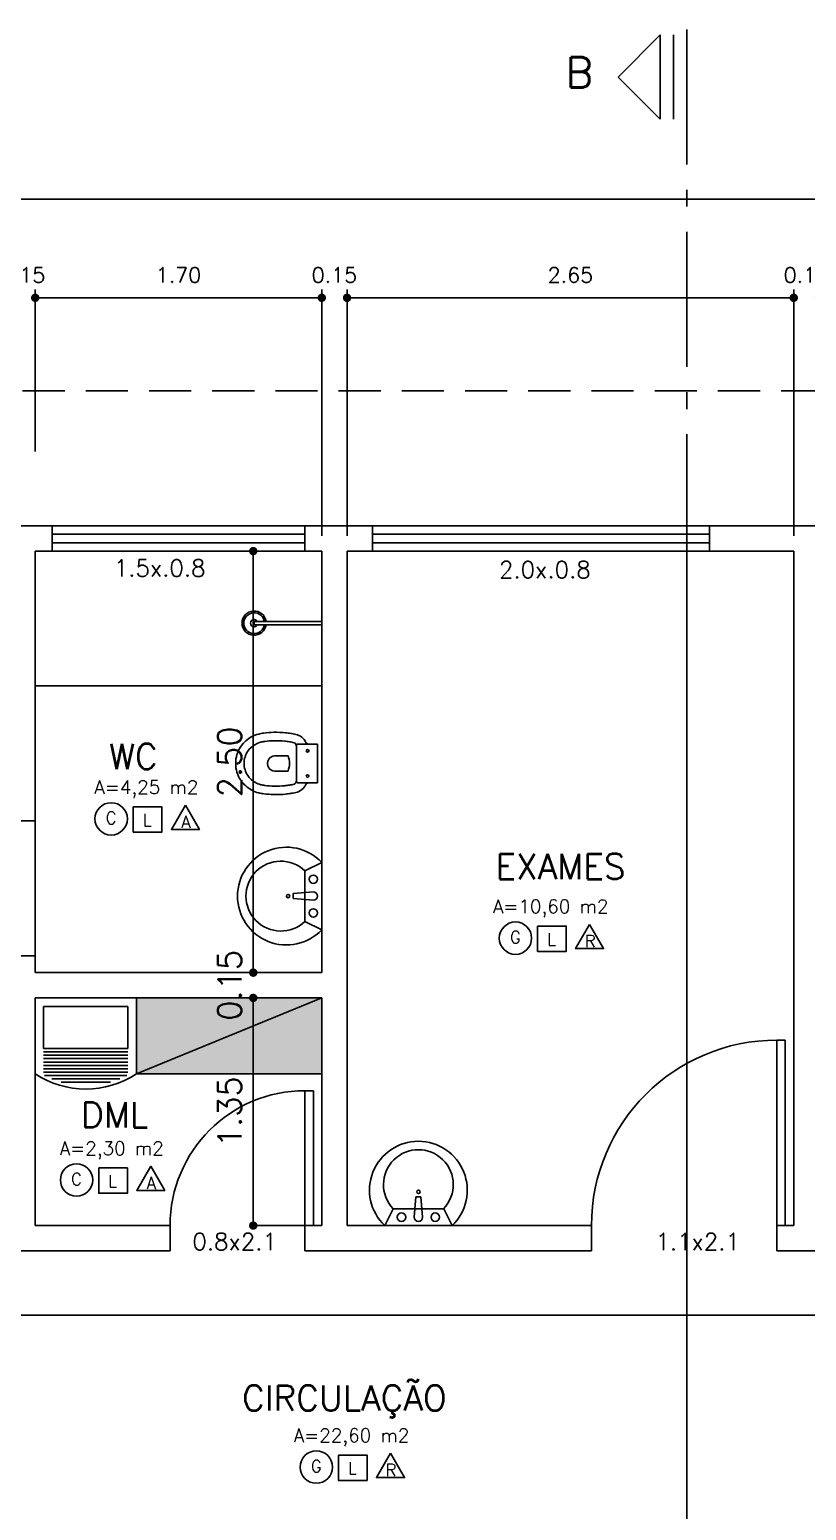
# Model space of a CAD drawing. Extents: x -410.3 to -320, y 119.3 to 190.5.
# Drawn here: x -355.34 to -350.73, y 145.36 to 154.14 of the extents above; entities that cross this region are included whole.
import ezdxf
from ezdxf.enums import TextEntityAlignment as Align

# ---------------------------------------------------------------- set-up
doc = ezdxf.new("R2010")
doc.units = 0
doc.header["$MEASUREMENT"] = 0
for name, pattern in [('DASHDOT', [1.1, 0.8, -0.15, 0, -0.15]), ('DASHED', [0.75, 0.5, -0.25]), ('HIDDEN', [0.375, 0.25, -0.125])]:
    doc.linetypes.add(name, pattern=pattern)
doc.layers.get('DEFPOINTS').update_dxf_attribs({"linetype": 'CONTINUOUS'})
for name, color, linetype in [('ACESSÓRIO', 2, 'CONTINUOUS'), ('ALVENARIA', 7, 'CONTINUOUS'), ('ALVENARIA1', 44, 'CONTINUOUS'), ('COBERTURA', 6, 'CONTINUOUS'), ('COTA', 1, 'CONTINUOUS'), ('HATCH', 30, 'CONTINUOUS'), ('JAPOR', 142, 'CONTINUOUS'), ('TEXTO2', 40, 'CONTINUOUS'), ('TEXTO3', 3, 'CONTINUOUS'), ('TEXTO4', 4, 'CONTINUOUS')]:
    doc.layers.add(name, color=color, linetype=linetype)
doc.styles.add('SIMPLEX', font='SIMPLEX.SHX')
doc.dimstyles.new('DIM50', dxfattribs={"dimtxt": 0.09, "dimasz": 0.05, "dimexe": 0.05, "dimexo": 0.09, "dimgap": 0.09, "dimtad": 1, "dimzin": 0, "dimdsep": 46, "dimtxsty": 'SIMPLEX', "dimblk": 'DOT', "dimcen": 0.09, "dimadec": 0, "dimazin": 0, "dimtfac": 1, "dimtix": 1, "dimtofl": 0, "dimtmove": 2, "dimatfit": 3, "dimldrblk": 'DOT', "dimfxl": 1, "dimtolj": 1, "dimtzin": 0, "dimarcsym": 0})
doc.dimstyles.new('DIM75', dxfattribs={"dimtxt": 0.14, "dimasz": 0.05, "dimexe": 0.02, "dimexo": 0.05, "dimgap": 0.07, "dimtad": 1, "dimzin": 0, "dimdsep": 46, "dimtxsty": 'SIMPLEX', "dimblk1": 'DOT', "dimblk2": 'DOT', "dimsah": 1, "dimcen": 0.09, "dimadec": 0, "dimazin": 0, "dimtfac": 1, "dimtix": 1, "dimtofl": 0, "dimtmove": 2, "dimatfit": 3, "dimldrblk": 'DOT', "dimfxl": 1, "dimtolj": 1, "dimtzin": 0, "dimarcsym": 0})

# ---------------------------------------------------------------- blocks, each defined once
blk = doc.blocks.new('DOT')
at = {"layer": 'ALVENARIA', "color": 0, "linetype": 'ByBlock'}
blk.add_line((-0.5, 0), (-1, 0), dxfattribs=at)
at = {"layer": 'ALVENARIA', "color": 0, "linetype": 'ByBlock', "const_width": 0.5}
blk.add_lwpolyline([(-0.25, 0, 1), (0.25, 0, 1)], format="xyb", close=True, dxfattribs=at)
blk = doc.blocks.new('*D225')
at = {"layer": 'COTA', "color": 0, "linetype": 'ByBlock', "lineweight": -2}
for p, q in [((-355.5039, 152.5542), (-355.5539, 152.5542)), ((-355.4539, 151.6421), (-355.4539, 152.6042)), ((-355.3039, 151.6421), (-355.3039, 152.6042)), ((-355.2539, 152.5542), (-355.2039, 152.5542))]:
    blk.add_line(p, q, dxfattribs=at)
at = {"layer": 'DEFPOINTS', "color": 0, "linetype": 'ByBlock'}
for p in [(-355.3039, 152.5542), (-355.4539, 151.5521), (-355.3039, 151.5521)]:
    blk.add_point(p, dxfattribs=at)
at = {"layer": 'COTA', "color": 0, "linetype": 'ByBlock', "lineweight": -2, "xscale": 0.05, "yscale": 0.05, "zscale": 0.05}
blk.add_blockref('DOT', (-355.4539, 152.5542), dxfattribs=at)
at = {"layer": 'COTA', "color": 0, "linetype": 'ByBlock', "lineweight": -2, "xscale": 0.05, "yscale": 0.05, "zscale": 0.05, "rotation": 180}
blk.add_blockref('DOT', (-355.3039, 152.5542), dxfattribs=at)
at = {"layer": 'COTA', "color": 0, "linetype": 'ByBlock', "insert": (-355.3789, 152.6892), "char_height": 0.09, "attachment_point": 5, "style": 'SIMPLEX'}
blk.add_mtext('\\A1;0.15', dxfattribs=at)
blk = doc.blocks.new('*D226')
at = {"layer": 'COTA', "color": 0, "linetype": 'ByBlock', "lineweight": -2}
for p, q in [((-350.8539, 152.5542), (-350.9039, 152.5542)), ((-350.8039, 151.6421), (-350.8039, 152.6042)), ((-350.6539, 151.6421), (-350.6539, 152.6042)), ((-350.6039, 152.5542), (-350.5539, 152.5542))]:
    blk.add_line(p, q, dxfattribs=at)
at = {"layer": 'DEFPOINTS', "color": 0, "linetype": 'ByBlock'}
for p in [(-350.6539, 152.5542), (-350.8039, 151.5521), (-350.6539, 151.5521)]:
    blk.add_point(p, dxfattribs=at)
at = {"layer": 'COTA', "color": 0, "linetype": 'ByBlock', "lineweight": -2, "xscale": 0.05, "yscale": 0.05, "zscale": 0.05}
blk.add_blockref('DOT', (-350.8039, 152.5542), dxfattribs=at)
at = {"layer": 'COTA', "color": 0, "linetype": 'ByBlock', "lineweight": -2, "xscale": 0.05, "yscale": 0.05, "zscale": 0.05, "rotation": 180}
blk.add_blockref('DOT', (-350.6539, 152.5542), dxfattribs=at)
at = {"layer": 'COTA', "color": 0, "linetype": 'ByBlock', "insert": (-350.7289, 152.6892), "char_height": 0.09, "attachment_point": 5, "style": 'SIMPLEX'}
blk.add_mtext('\\A1;0.15', dxfattribs=at)
blk = doc.blocks.new('VASO4')
at = {"layer": 'ACESSÓRIO', "linetype": 'Continuous'}
blk.add_line((0.0078, 0.1289), (0.0078, -0.1011), dxfattribs=at)
at = {"layer": 'ACESSÓRIO'}
for points in [[(0.0078, -0.1011), (0.0623, -0.1011, -0.230445), (0.0758, -0.1101, 0.23338), (0.1358, -0.1586, 0.01224), (0.1658, -0.1641, 0.012146), (0.1958, -0.1681, 0.027041), (0.2658, -0.1706, 0.02486), (0.3258, -0.1661, 0.024258), (0.3558, -0.1606, 0.054364), (0.3958, -0.1451, 0.124881), (0.4623, -0.0861, 0.148509), (0.4923, 0.0139, 0.148509), (0.4623, 0.1139, 0.124881), (0.3958, 0.1729, 0.054364), (0.3558, 0.1884, 0.024258), (0.3258, 0.1939, 0.02486), (0.2658, 0.1984, 0.027041), (0.1958, 0.1959, 0.012146), (0.1658, 0.1919, 0.01224), (0.1358, 0.1864, 0.23338), (0.0758, 0.1379, -0.230445), (0.0623, 0.1289), (0.0078, 0.1289)], [(0.1313, 0.1165, -0.294455), (0.1458, 0.1369, -0.039934), (0.1736, 0.1425, -0.011944), (0.2008, 0.1461, -0.026776), (0.2647, 0.1484, -0.024689), (0.3194, 0.1443, -0.023307), (0.3436, 0.1399, -0.058725), (0.3757, 0.1269, -0.118027), (0.4208, 0.086, -0.148338), (0.4423, 0.0139, -0.148338), (0.4208, -0.0582, -0.118027), (0.3757, -0.0992, -0.058725), (0.3436, -0.1121, -0.023307), (0.3194, -0.1165, -0.024689), (0.2647, -0.1206, -0.026776), (0.2008, -0.1184, -0.011944), (0.1736, -0.1147, -0.039934), (0.1458, -0.1091, -0.294455), (0.1313, -0.0887)]]:
    blk.add_lwpolyline(points, format="xyb", dxfattribs=at)
for points in [[(0.1238, 0.1289), (0.0623, 0.1289)], [(0.1312, 0.1193), (0.1313, 0.1174), (0.1313, 0.0139), (0.1313, -0.0896), (0.1312, -0.0916)], [(0.1238, -0.1011), (0.0623, -0.1011)]]:
    blk.add_lwpolyline(points, dxfattribs=at)
blk.add_lwpolyline([(0.2958, 0.0399, 0.226513), (0.2608, 0.0594), (0.1818, 0.0594, 0.186813), (0.1818, -0.0316), (0.2608, -0.0316, 0.226513), (0.2958, -0.0121, 0.326923)], format="xyb", close=True, dxfattribs=at)
for centre in [(0.0658, 0.0889), (0.0658, -0.0611)]:
    blk.add_circle(centre, 0.0075, dxfattribs=at)
for centre, start, end in [((0.1229, 0.1205), 351.74634, 83.80897), ((0.1229, -0.0928), 276.19103, 8.25366)]:
    blk.add_arc(centre, 0.00842, start, end, dxfattribs=at)
blk = doc.blocks.new('LAVAT01')
at = {"layer": 'ACESSÓRIO'}
for p, q in [((-0.2, 0), (-0.15, 0.1)), ((-0.15, 0.1), (0.15, 0.1)), ((-0.025, 0.05), (-0.015, 0.17)), ((0.015, 0.17), (-0.015, 0.17)), ((0.025, 0.05), (0.015, 0.17)), ((0.2, 0), (0.15, 0.1)), ((-0.2, 0), (0.2, 0))]:
    blk.add_line(p, q, dxfattribs=at)
for centre, radius in [((0, 0.2), 0.01), ((-0.1, 0.05), 0.025), ((0.1, 0.05), 0.025)]:
    blk.add_circle(centre, radius, dxfattribs=at)
for centre, radius, start, end in [((0, 0.21), 0.29, 313.60282, 226.39718), ((0, 0.2429), 0.2071, 316.39718, 223.60282), ((0, 0.05), 0.025, 180, 0)]:
    blk.add_arc(centre, radius, start, end, dxfattribs=at)
blk = doc.blocks.new('Chu3')
at = {"layer": 'ACESSÓRIO'}
for p, q in [((-0.0157, 0.4012), (0.0043, 0.4012)), ((-0.0157, 0), (-0.0157, 0.4012)), ((0.0043, 0), (0.0043, 0.4012))]:
    blk.add_line(p, q, dxfattribs=at)
for radius, start, end in [(0.0716, 278.02757, 261.97243), (0.0616, 278.02757, 260.65858), (0.0216, 297.56772, 242.43228)]:
    blk.add_arc((-0.0057, 0.4012), radius, start, end, dxfattribs=at)
blk = doc.blocks.new('TANQUE1')
at = {"layer": 'ACESSÓRIO'}
for p, q in [((-0.6, 0.45), (-0.6, 0)), ((-0.55, 0.44), (-0.05, 0.44)), ((-0.5443, 0.46), (-0.0557, 0.46)), ((-0.5022, 0.48), (-0.0978, 0.48)), ((-0.4458, 0.5), (-0.1542, 0.5)), ((0, 0), (0, 0.45)), ((-0.55, 0.42), (-0.05, 0.42)), ((-0.55, 0.4), (-0.05, 0.4)), ((-0.55, 0.38), (-0.05, 0.38)), ((-0.55, 0.36), (-0.05, 0.36)), ((-0.55, 0.34), (-0.05, 0.34)), ((-0.55, 0.32), (-0.05, 0.32)), ((-0.55, 0.3), (-0.05, 0.3)), ((-0.55, 0.3), (-0.55, 0.05)), ((-0.05, 0.05), (-0.05, 0.3)), ((-0.6, 0), (0, 0)), ((-0.55, 0.05), (-0.05, 0.05))]:
    blk.add_line(p, q, dxfattribs=at)
blk.add_arc((-0.3, 0), 0.5408, 56.30993, 123.69007, dxfattribs=at)
blk = doc.blocks.new('*D293')
at = {"layer": 'COTA', "color": 0, "linetype": 'ByBlock', "lineweight": -2}
for p, q in [((-377.4539, 151.2921), (-377.4539, 153.1899)), ((-344.7039, 151.2921), (-344.7039, 153.1899)), ((-377.4039, 153.1399), (-344.7539, 153.1399))]:
    blk.add_line(p, q, dxfattribs=at)
at = {"layer": 'DEFPOINTS', "color": 0, "linetype": 'ByBlock'}
for p in [(-344.7039, 153.1399), (-377.4539, 151.2021), (-344.7039, 151.2021)]:
    blk.add_point(p, dxfattribs=at)
at = {"layer": 'COTA', "color": 0, "linetype": 'ByBlock', "lineweight": -2, "xscale": 0.05, "yscale": 0.05, "zscale": 0.05, "rotation": 180}
blk.add_blockref('DOT', (-377.4539, 153.1399), dxfattribs=at)
at = {"layer": 'COTA', "color": 0, "linetype": 'ByBlock', "lineweight": -2, "xscale": 0.05, "yscale": 0.05, "zscale": 0.05}
blk.add_blockref('DOT', (-344.7039, 153.1399), dxfattribs=at)
at = {"layer": 'COTA', "color": 0, "linetype": 'ByBlock', "insert": (-361.0789, 153.2749), "char_height": 0.09, "attachment_point": 5, "style": 'SIMPLEX'}
blk.add_mtext('\\A1;32.75', dxfattribs=at)
blk = doc.blocks.new('*D302')
at = {"layer": 'COTA', "color": 0, "linetype": 'ByBlock', "lineweight": -2}
for p, q in [((-355.3039, 151.6421), (-355.3039, 152.6042)), ((-355.2539, 152.5542), (-353.6539, 152.5542)), ((-353.6039, 151.1421), (-353.6039, 152.6042))]:
    blk.add_line(p, q, dxfattribs=at)
at = {"layer": 'DEFPOINTS', "color": 0, "linetype": 'ByBlock'}
for p in [(-353.6039, 152.5542), (-355.3039, 151.5521), (-353.6039, 151.0521)]:
    blk.add_point(p, dxfattribs=at)
at = {"layer": 'COTA', "color": 0, "linetype": 'ByBlock', "lineweight": -2, "xscale": 0.05, "yscale": 0.05, "zscale": 0.05, "rotation": 180}
blk.add_blockref('DOT', (-355.3039, 152.5542), dxfattribs=at)
at = {"layer": 'COTA', "color": 0, "linetype": 'ByBlock', "lineweight": -2, "xscale": 0.05, "yscale": 0.05, "zscale": 0.05}
blk.add_blockref('DOT', (-353.6039, 152.5542), dxfattribs=at)
at = {"layer": 'COTA', "color": 0, "linetype": 'ByBlock', "insert": (-354.4539, 152.6892), "char_height": 0.09, "attachment_point": 5, "style": 'SIMPLEX'}
blk.add_mtext('\\A1;1.70', dxfattribs=at)
blk = doc.blocks.new('*D303')
at = {"layer": 'COTA', "color": 0, "linetype": 'ByBlock', "lineweight": -2}
for p, q in [((-353.6539, 152.5542), (-353.7039, 152.5542)), ((-353.6039, 151.1421), (-353.6039, 152.6042)), ((-353.4539, 151.1421), (-353.4539, 152.6042)), ((-353.4039, 152.5542), (-353.3539, 152.5542))]:
    blk.add_line(p, q, dxfattribs=at)
at = {"layer": 'DEFPOINTS', "color": 0, "linetype": 'ByBlock'}
for p in [(-353.4539, 152.5542), (-353.6039, 151.0521), (-353.4539, 151.0521)]:
    blk.add_point(p, dxfattribs=at)
at = {"layer": 'COTA', "color": 0, "linetype": 'ByBlock', "lineweight": -2, "xscale": 0.05, "yscale": 0.05, "zscale": 0.05}
blk.add_blockref('DOT', (-353.6039, 152.5542), dxfattribs=at)
at = {"layer": 'COTA', "color": 0, "linetype": 'ByBlock', "lineweight": -2, "xscale": 0.05, "yscale": 0.05, "zscale": 0.05, "rotation": 180}
blk.add_blockref('DOT', (-353.4539, 152.5542), dxfattribs=at)
at = {"layer": 'COTA', "color": 0, "linetype": 'ByBlock', "insert": (-353.5289, 152.6892), "char_height": 0.09, "attachment_point": 5, "style": 'SIMPLEX'}
blk.add_mtext('\\A1;0.15', dxfattribs=at)
blk = doc.blocks.new('*D304')
at = {"layer": 'COTA', "color": 0, "linetype": 'ByBlock', "lineweight": -2}
for p, q in [((-353.4539, 151.1421), (-353.4539, 152.6042)), ((-353.4039, 152.5542), (-350.8539, 152.5542)), ((-350.8039, 151.1421), (-350.8039, 152.6042))]:
    blk.add_line(p, q, dxfattribs=at)
at = {"layer": 'DEFPOINTS', "color": 0, "linetype": 'ByBlock'}
for p in [(-350.8039, 152.5542), (-353.4539, 151.0521), (-350.8039, 151.0521)]:
    blk.add_point(p, dxfattribs=at)
at = {"layer": 'COTA', "color": 0, "linetype": 'ByBlock', "lineweight": -2, "xscale": 0.05, "yscale": 0.05, "zscale": 0.05, "rotation": 180}
blk.add_blockref('DOT', (-353.4539, 152.5542), dxfattribs=at)
at = {"layer": 'COTA', "color": 0, "linetype": 'ByBlock', "lineweight": -2, "xscale": 0.05, "yscale": 0.05, "zscale": 0.05}
blk.add_blockref('DOT', (-350.8039, 152.5542), dxfattribs=at)
at = {"layer": 'COTA', "color": 0, "linetype": 'ByBlock', "insert": (-352.1289, 152.6892), "char_height": 0.09, "attachment_point": 5, "style": 'SIMPLEX'}
blk.add_mtext('\\A1;2.65', dxfattribs=at)
blk = doc.blocks.new('*D347')
at = {"layer": 'COTA', "color": 0, "linetype": 'ByBlock', "lineweight": -2}
for p, q in [((-375.8039, 146.8121), (-375.8039, 146.4712)), ((-347.3039, 146.8121), (-347.3039, 146.4712)), ((-375.7539, 146.5212), (-347.3539, 146.5212))]:
    blk.add_line(p, q, dxfattribs=at)
at = {"layer": 'DEFPOINTS', "color": 0, "linetype": 'ByBlock'}
for p in [(-375.8039, 146.9021), (-347.3039, 146.9021), (-347.3039, 146.5212)]:
    blk.add_point(p, dxfattribs=at)
at = {"layer": 'COTA', "color": 0, "linetype": 'ByBlock', "lineweight": -2, "xscale": 0.05, "yscale": 0.05, "zscale": 0.05, "rotation": 180}
blk.add_blockref('DOT', (-375.8039, 146.5212), dxfattribs=at)
at = {"layer": 'COTA', "color": 0, "linetype": 'ByBlock', "lineweight": -2, "xscale": 0.05, "yscale": 0.05, "zscale": 0.05}
blk.add_blockref('DOT', (-347.3039, 146.5212), dxfattribs=at)
at = {"layer": 'COTA', "color": 0, "linetype": 'ByBlock', "insert": (-361.5539, 146.6562), "char_height": 0.09, "attachment_point": 5, "style": 'SIMPLEX'}
blk.add_mtext('\\A1;28.50', dxfattribs=at)
blk = doc.blocks.new('*D352')
at = {"layer": 'COTA', "color": 0, "linetype": 'ByBlock', "lineweight": -2}
for p, q in [((-353.6539, 148.4021), (-354.0305, 148.4021)), ((-354.0105, 147.1021), (-354.0105, 148.3521)), ((-353.6539, 147.0521), (-354.0305, 147.0521))]:
    blk.add_line(p, q, dxfattribs=at)
at = {"layer": 'DEFPOINTS', "color": 0, "linetype": 'ByBlock'}
for p in [(-354.0105, 148.4021), (-353.6039, 148.4021), (-353.6039, 147.0521)]:
    blk.add_point(p, dxfattribs=at)
at = {"layer": 'COTA', "color": 0, "linetype": 'ByBlock', "lineweight": -2, "xscale": 0.05, "yscale": 0.05, "zscale": 0.05}
for p, rotation in [((-354.0105, 148.4021), 90), ((-354.0105, 147.0521), 270)]:
    blk.add_blockref('DOT', p, dxfattribs=dict(at, rotation=rotation))
at = {"layer": 'COTA', "color": 0, "linetype": 'ByBlock', "insert": (-354.1505, 147.7271), "char_height": 0.14, "attachment_point": 5, "rotation": 90, "style": 'SIMPLEX'}
blk.add_mtext('\\A1;1.35', dxfattribs=at)
blk = doc.blocks.new('*D353')
at = {"layer": 'COTA', "color": 0, "linetype": 'ByBlock', "lineweight": -2}
for p, q in [((-354.0105, 148.6021), (-354.0105, 148.6521)), ((-353.6539, 148.5521), (-354.0305, 148.5521)), ((-353.6539, 148.4021), (-354.0305, 148.4021)), ((-354.0105, 148.3521), (-354.0105, 148.3021))]:
    blk.add_line(p, q, dxfattribs=at)
at = {"layer": 'DEFPOINTS', "color": 0, "linetype": 'ByBlock'}
for p in [(-354.0105, 148.5521), (-353.6039, 148.5521), (-353.6039, 148.4021)]:
    blk.add_point(p, dxfattribs=at)
at = {"layer": 'COTA', "color": 0, "linetype": 'ByBlock', "lineweight": -2, "xscale": 0.05, "yscale": 0.05, "zscale": 0.05}
for p, rotation in [((-354.0105, 148.5521), 270), ((-354.0105, 148.4021), 90)]:
    blk.add_blockref('DOT', p, dxfattribs=dict(at, rotation=rotation))
at = {"layer": 'COTA', "color": 0, "linetype": 'ByBlock', "insert": (-354.1505, 148.4771), "char_height": 0.14, "attachment_point": 5, "rotation": 90, "style": 'SIMPLEX'}
blk.add_mtext('\\A1;0.15', dxfattribs=at)
blk = doc.blocks.new('*D354')
at = {"layer": 'COTA', "color": 0, "linetype": 'ByBlock', "lineweight": -2}
for p, q in [((-353.6539, 151.0521), (-354.0305, 151.0521)), ((-354.0105, 148.6021), (-354.0105, 151.0021)), ((-353.6539, 148.5521), (-354.0305, 148.5521))]:
    blk.add_line(p, q, dxfattribs=at)
at = {"layer": 'DEFPOINTS', "color": 0, "linetype": 'ByBlock'}
for p in [(-354.0105, 151.0521), (-353.6039, 151.0521), (-353.6039, 148.5521)]:
    blk.add_point(p, dxfattribs=at)
at = {"layer": 'COTA', "color": 0, "linetype": 'ByBlock', "lineweight": -2, "xscale": 0.05, "yscale": 0.05, "zscale": 0.05}
for p, rotation in [((-354.0105, 151.0521), 90), ((-354.0105, 148.5521), 270)]:
    blk.add_blockref('DOT', p, dxfattribs=dict(at, rotation=rotation))
at = {"layer": 'COTA', "color": 0, "linetype": 'ByBlock', "insert": (-354.1505, 149.8021), "char_height": 0.14, "attachment_point": 5, "rotation": 90, "style": 'SIMPLEX'}
blk.add_mtext('\\A1;2.50', dxfattribs=at)

msp = doc.modelspace()

# ---------------------------------------------------------------- hatches: boundary and pattern name
at = {"layer": 'ACESSÓRIO', "linetype": 'ByBlock'}
h = msp.add_hatch(dxfattribs=at)
h.set_pattern_fill('AR-SAND', color=256, scale=0.1, angle=135, style=0)
h.set_pattern_definition([(172.5, (0, 0), (-0.13179271, -0.14070132), [0, -0.152, 0, -0.17, 0, -0.1625]), (142.5, (0, 0), (-0.32469797, -0.07441375), [0, -0.082, 0, -0.137, 0, -0.0525]), (102.5, (0.08697, -0.08697), (-0.22060324, 0.21980293), [0, -0.05, 0, -0.18, 0, -0.235]), (92.5, (0.08697, -0.08697), (-0.27462629, 0.15050422), [0, -0.025, 0, -0.118, 0, -0.135])])
h.paths.add_polyline_path([(-344.8539, 144.7521), (-345.6039, 144.7521), (-345.6039, 144.7021, -1), (-345.5539, 144.7021, -1), (-345.6039, 144.7021), (-345.6789, 144.7021, -1), (-345.7289, 144.7021), (-345.9789, 144.7021, -1), (-346.0289, 144.7021), (-346.1039, 144.7021, -1), (-346.1539, 144.7021), (-346.2289, 144.7021, -1), (-346.2789, 144.7021), (-346.4039, 144.7021), (-346.4039, 144.7521), (-346.8539, 144.7521), (-346.8539, 144.2021), (-344.8539, 144.2021)])
h.paths.add_polyline_path([(-346.3789, 144.6521), (-345.8789, 144.6521), (-345.8789, 144.3021), (-346.3789, 144.3021)], flags=16)
h.paths.add_polyline_path([(-345.8289, 144.6521), (-345.3289, 144.6521), (-345.3289, 144.3021), (-345.8289, 144.3021)], flags=16)
h.paths.add_polyline_path([(-345.4289, 144.7021, -1), (-345.4789, 144.7021, -1)], flags=16)
h.paths.add_polyline_path([(-344.8539, 145.4771), (-344.8539, 147.4771), (-344.8539, 148.0521), (-345.2039, 148.0521), (-345.2039, 148.0021), (-345.4039, 148.0021), (-345.4039, 145.4021), (-347.1539, 145.4021), (-347.1539, 144.9021), (-346.4039, 144.9021), (-346.4039, 144.9521), (-345.6039, 144.9521), (-345.6039, 144.9021), (-344.8539, 144.9021)])
h.paths.add_polyline_path([(-345.3039, 145.9521), (-345.3039, 146.4521), (-344.9539, 146.4521), (-344.9539, 145.9521)], flags=16)
h.paths.add_polyline_path([(-344.9289, 146.0771, -1), (-344.8789, 146.0771, -1)], flags=16)
h.paths.add_polyline_path([(-344.9289, 146.2021, -1), (-344.8789, 146.2021, -1)], flags=16)
h.paths.add_polyline_path([(-344.9289, 146.3271, -1), (-344.8789, 146.3271, -1)], flags=16)
h.paths.add_polyline_path([(-346.5589, 145.139, -0.148509), (-346.5889, 145.039, -0.124881), (-346.6554, 144.98, -0.054364), (-346.6954, 144.9645, -0.024258), (-346.7254, 144.959, -0.02486), (-346.7854, 144.9545, -0.027041), (-346.8554, 144.957, -0.012146), (-346.8854, 144.961, -0.010983), (-346.9124, 144.9659, -0.242871), (-346.9754, 145.015, 0.230445), (-346.9889, 145.024), (-347.0434, 145.024), (-347.0434, 145.254), (-346.9889, 145.254, 0.230445), (-346.9754, 145.263, -0.242871), (-346.9124, 145.3122, -0.010983), (-346.8854, 145.317, -0.012146), (-346.8554, 145.321, -0.027041), (-346.7854, 145.3235, -0.02486), (-346.7254, 145.319, -0.024258), (-346.6954, 145.3135, -0.054364), (-346.6554, 145.298, -0.124881), (-346.5889, 145.239, -0.148509)], flags=16)
h.paths.add_polyline_path([(-345.3039, 146.5021), (-345.3039, 147.0021), (-344.9539, 147.0021), (-344.9539, 146.5021)], flags=16)
h.paths.add_polyline_path([(-346.92, 145.0336, -0.023036), (-346.9199, 145.0329), (-346.9199, 145.0355)], flags=0)
h.paths.add_polyline_path([(-346.9003, 145.2634, 0.058144), (-346.9054, 145.262, -0.007522)], flags=0)
h.paths.add_polyline_path([(-344.9289, 146.6271, -1), (-344.8789, 146.6271, -1)], flags=16)
h.paths.add_polyline_path([(-346.7554, 145.113, -0.259773), (-346.7963, 145.0935), (-346.8694, 145.0935, -0.186813), (-346.8694, 145.1845), (-346.7963, 145.1845, -0.259773), (-346.7554, 145.165, -0.326923)], flags=0)
h.paths.add_polyline_path([(-344.9289, 146.7521, -1), (-344.8789, 146.7521, -1)], flags=16)
h.paths.add_polyline_path([(-346.9274, 145.254), (-346.9293, 145.254, -0.05408)], flags=0)
h.paths.add_polyline_path([(-346.9929, 145.214, -1), (-346.9779, 145.214, -1)], flags=0)
h.paths.add_polyline_path([(-344.9289, 146.8771, -1), (-344.8789, 146.8771, -1)], flags=16)
h.paths.add_polyline_path([(-346.9929, 145.064, -1), (-346.9779, 145.064, -1)], flags=0)
h.paths.add_polyline_path([(-344.8539, 150.6271), (-344.8539, 151.0521), (-347.1539, 151.0521), (-347.1539, 150.3521), (-345.9539, 150.3521), (-345.9539, 150.5521), (-345.4039, 150.5521), (-345.4039, 148.2521), (-345.2039, 148.2521), (-345.2039, 148.2021), (-344.8539, 148.2021), (-344.8539, 148.6271)])
h.paths.add_polyline_path([(-346.0039, 150.4021), (-347.1039, 150.4021), (-347.1039, 151.0021), (-346.0039, 151.0021)], flags=16)
h.paths.add_polyline_path([(-347.3039, 151.0521), (-347.9789, 151.0521), (-349.9789, 151.0521), (-350.6539, 151.0521), (-350.6539, 149.3521), (-350.4539, 149.3521), (-350.4539, 149.4021), (-350.1539, 149.4021), (-350.1539, 150.5521), (-347.3039, 150.5521)])
h.paths.add_polyline_path([(-347.7039, 149.2021), (-349.3039, 149.2021), (-349.3039, 148.7021), (-348.2039, 148.7021)])
h.paths.add_polyline_path([(-348.7789, 149.1401, -1), (-348.7289, 149.1401, -1)], flags=16)
h.paths.add_polyline_path([(-353.6039, 148.4021), (-354.7039, 147.9521), (-353.6039, 147.9521)])
h.paths.add_polyline_path([(-353.6039, 148.4021), (-354.7039, 148.4021), (-354.7039, 147.9521)])
h.paths.add_polyline_path([(-344.8645, 145.365), (-344.8645, 145.9435), (-345.0145, 145.9435), (-345.0145, 145.365)], flags=24)
h.paths.add_polyline_path([(-344.8645, 149.3351), (-344.8645, 149.9137), (-345.0145, 149.9137), (-345.0145, 149.3351)], flags=24)
h.paths.add_polyline_path([(-347.0373, 150.6346), (-346.0539, 150.6346), (-346.0539, 150.7846), (-347.0373, 150.7846)], flags=8)
h.paths.add_polyline_path([(-349.3588, 150.8765), (-348.7326, 150.8765), (-348.7326, 151.0265), (-349.3588, 151.0265)], flags=24)

# ---------------------------------------------------------------- linework, layer by layer
for q in [(-353.6039, 148.4021), (-353.6039, 147.9521)]:
    msp.add_line((-354.7039, 147.9521), q, dxfattribs=at)
at = {"layer": 'ALVENARIA', "linetype": 'DASHDOT'}
msp.add_line((-351.438, 154.1448), (-351.438, 151.0521), dxfattribs=at)
at = {"layer": 'ALVENARIA'}
for p, q in [((-351.5965, 154.1135), (-351.8465, 153.8635)), ((-351.5965, 153.6135), (-351.5965, 154.1135)), ((-351.5166, 153.6135), (-351.5166, 154.1135)), ((-351.8465, 153.8635), (-351.5965, 153.6135)), ((-355.9539, 151.2021), (-355.2039, 151.2021)), ((-353.7039, 151.2021), (-353.3039, 151.2021)), ((-353.3039, 151.0521), (-353.3039, 151.2021)), ((-351.3039, 151.0521), (-351.3039, 151.2021)), ((-351.3039, 151.2021), (-349.9789, 151.2021)), ((-355.3039, 151.0521), (-355.3039, 149.4521)), ((-355.3039, 151.0521), (-355.2039, 151.0521)), ((-353.7039, 151.0521), (-353.6039, 151.0521)), ((-353.6039, 151.0521), (-353.6039, 148.5521)), ((-353.4539, 151.0521), (-353.4539, 147.0521)), ((-353.4539, 151.0521), (-353.3039, 151.0521)), ((-351.3039, 151.0521), (-350.8039, 151.0521)), ((-350.8039, 151.0521), (-350.8039, 147.0521)), ((-350.8039, 151.0521), (-350.8039, 147.0521)), ((-355.4539, 149.4521), (-355.3039, 149.4521)), ((-355.4539, 148.6521), (-355.3039, 148.6521)), ((-355.3039, 148.6521), (-355.3039, 148.5521)), ((-355.3039, 148.5521), (-353.6039, 148.5521)), ((-355.3039, 148.4021), (-353.6039, 148.4021)), ((-355.3039, 148.4021), (-355.3039, 147.0521)), ((-353.6039, 148.4021), (-353.6039, 147.0521)), ((-355.3039, 147.0521), (-354.5039, 147.0521)), ((-354.5039, 147.0521), (-354.5039, 146.9021)), ((-353.7039, 147.0521), (-353.7039, 146.9021)), ((-353.7039, 147.0521), (-353.6039, 147.0521)), ((-353.4539, 147.0521), (-352.0039, 147.0521)), ((-352.0039, 147.0521), (-352.0039, 146.9021)), ((-350.9039, 147.0521), (-350.8039, 147.0521)), ((-350.9039, 147.0521), (-350.9039, 146.9021)), ((-355.5539, 146.9021), (-354.5039, 146.9021)), ((-353.7039, 146.9021), (-352.0039, 146.9021))]:
    msp.add_line(p, q, dxfattribs=at)
at = {"layer": 'ALVENARIA', "linetype": 'ByBlock'}
for p, q in [((-355.2039, 151.0521), (-355.2039, 151.2021)), ((-353.7039, 151.0521), (-353.7039, 151.2021)), ((-350.9039, 146.9021), (-350.6539, 146.9021))]:
    msp.add_line(p, q, dxfattribs=at)
at = {"layer": 'ALVENARIA', "linetype": 'DASHED'}
msp.add_line((-351.3039, 151.0482), (-351.3039, 151.2021), dxfattribs=at)
at = {"layer": 'ALVENARIA1', "linetype": 'ByBlock'}
for p, q in [((-355.3039, 150.2521), (-353.6039, 150.2521)), ((-355.3039, 148.6521), (-355.3039, 149.4521))]:
    msp.add_line(p, q, dxfattribs=at)
at = {"layer": 'COBERTURA', "linetype": 'HIDDEN'}
msp.add_line((-378.2539, 152.0021), (-343.9039, 152.0021), dxfattribs=at)
at = {"layer": 'HATCH', "linetype": 'ByBlock'}
msp.add_line((-351.438, 151.0521), (-351.438, 141.6021), dxfattribs=at)
at = {"layer": 'JAPOR'}
for p, q in [((-355.2039, 151.2021), (-353.7039, 151.2021)), ((-355.2039, 151.1521), (-353.7039, 151.1521)), ((-351.3039, 151.2021), (-353.3039, 151.2021)), ((-351.3039, 151.1521), (-353.3039, 151.1521)), ((-355.2039, 151.1021), (-353.7039, 151.1021)), ((-355.2039, 151.0521), (-353.7039, 151.0521)), ((-351.3039, 151.1021), (-353.3039, 151.1021)), ((-351.3039, 151.0521), (-353.3039, 151.0521)), ((-350.9039, 147.0521), (-350.9039, 148.1521)), ((-350.8539, 148.1521), (-350.9039, 148.1521)), ((-350.8539, 147.0521), (-350.8539, 148.1521)), ((-353.7039, 147.0521), (-353.7039, 147.8521)), ((-353.6539, 147.8521), (-353.7039, 147.8521)), ((-353.6539, 147.0521), (-353.6539, 147.8521)), ((-353.6539, 147.0521), (-353.7039, 147.0521)), ((-350.8539, 147.0521), (-350.9039, 147.0521))]:
    msp.add_line(p, q, dxfattribs=at)
for centre, radius in [((-350.9039, 147.0521), 1.1), ((-353.7039, 147.0521), 0.8)]:
    msp.add_arc(centre, radius, 90, 180, dxfattribs=at)
at = {"layer": 'TEXTO2', "linetype": 'ByBlock'}
for points in [[(-354.7221, 149.5351), (-354.5519, 149.5351), (-354.5519, 149.3854), (-354.7221, 149.3854)], [(-354.4132, 149.5459), (-354.4963, 149.4019), (-354.33, 149.4019)], [(-352.3237, 148.8278), (-352.1536, 148.8278), (-352.1536, 148.6781), (-352.3237, 148.6781)], [(-352.0148, 148.8386), (-352.0979, 148.6946), (-351.9317, 148.6946)], [(-354.9275, 147.3936), (-354.7574, 147.3936), (-354.7574, 147.2439), (-354.9275, 147.2439)], [(-354.6186, 147.4044), (-354.7017, 147.2604), (-354.5354, 147.2604)], [(-353.5051, 145.6908), (-353.3349, 145.6908), (-353.3349, 145.5412), (-353.5051, 145.5412)], [(-353.1961, 145.7016), (-353.2793, 145.5576), (-353.113, 145.5576)]]:
    msp.add_lwpolyline(points, close=True, dxfattribs=at)
for centre in [(-354.8533, 149.464), (-352.4549, 148.7567), (-355.0587, 147.3225), (-353.6363, 145.6198)]:
    msp.add_circle(centre, 0.096, dxfattribs=at)

# ---------------------------------------------------------------- block references
at = {"layer": 'ACESSÓRIO', "linetype": 'ByBlock'}
for name, p, rotation in [('Chu3', (-353.6039, 150.6305), 90), ('LAVAT01', (-353.6039, 149.0061), 90), ('TANQUE1', (-355.3039, 148.4021), 180)]:
    msp.add_blockref(name, p, dxfattribs=dict(at, rotation=rotation))
msp.add_blockref('LAVAT01', (-353.0308, 147.0521), dxfattribs=at)
at = {"layer": 'ALVENARIA1', "xscale": -1}
msp.add_blockref('VASO4', (-353.6224, 149.7789), dxfattribs=at)

# ---------------------------------------------------------------- texts
at = {"layer": 'TEXTO2', "style": 'SIMPLEX'}
for s, p in [('1.5x.0.8', (-354.8379, 150.9015)), ('2.0x.0.8', (-352.5525, 150.8922)), ('0.8x2.1', (-354.3713, 146.9071)), ('1.1x2.1', (-351.6247, 146.9071))]:
    msp.add_text(s, height=0.1, dxfattribs=at).set_placement(p)
for s, height, p in [('A=4,25 m2', 0.08, (-354.6442, 149.6121)), ('C', 0.072, (-354.8537, 149.4333)), ('L', 0.072, (-354.6393, 149.4212)), ('A', 0.072, (-354.4103, 149.4105)), ('A=10,60 m2', 0.08, (-352.2458, 148.9048)), ('G', 0.072, (-352.4553, 148.726)), ('L', 0.072, (-352.2409, 148.7139)), ('R', 0.072, (-352.012, 148.7032)), ('A=2,30 m2', 0.08, (-354.8496, 147.4706)), ('C', 0.072, (-355.0591, 147.2918)), ('L', 0.072, (-354.8447, 147.2797)), ('A', 0.072, (-354.6158, 147.269)), ('A=22,60 m2', 0.08, (-353.4271, 145.7678)), ('G', 0.072, (-353.6366, 145.589)), ('L', 0.072, (-353.4222, 145.5769)), ('R', 0.072, (-353.1933, 145.5662))]:
    msp.add_text(s, height=height, dxfattribs=at).set_placement(p, align=Align.CENTER)
at = {"layer": 'TEXTO3', "style": 'SIMPLEX'}
for s, p in [('WC', (-354.7224, 149.7596)), ('EXAMES', (-352.1874, 149.1073)), ('DML', (-354.8333, 147.6341)), ('CIRCULAÇÃO', (-353.4697, 145.9545))]:
    msp.add_text(s, height=0.15, dxfattribs=at).set_placement(p, align=Align.CENTER)
at = {"layer": 'TEXTO4', "style": 'SIMPLEX'}
msp.add_text('B', height=0.18, dxfattribs=at).set_placement((-352.1567, 153.8009))

# ---------------------------------------------------------------- dimensions: what is measured, and where the dimension line sits
at = {"layer": 'COTA', "linetype": 'ByBlock'}
for base, p1, p2, picture, middle in [((-344.7039, 153.1399), (-377.4539, 151.2021), (-344.7039, 151.2021), '*D293', (-361.0789, 153.2749)), ((-355.3039, 152.5542), (-355.4539, 151.5521), (-355.3039, 151.5521), '*D225', (-355.3789, 152.6892)), ((-353.6039, 152.5542), (-355.3039, 151.5521), (-353.6039, 151.0521), '*D302', (-354.4539, 152.6892)), ((-353.4539, 152.5542), (-353.6039, 151.0521), (-353.4539, 151.0521), '*D303', (-353.5289, 152.6892)), ((-350.8039, 152.5542), (-353.4539, 151.0521), (-350.8039, 151.0521), '*D304', (-352.1289, 152.6892)), ((-350.6539, 152.5542), (-350.8039, 151.5521), (-350.6539, 151.5521), '*D226', (-350.7289, 152.6892)), ((-347.3039, 146.5212), (-375.8039, 146.9021), (-347.3039, 146.9021), '*D347', (-361.5539, 146.6562))]:
    dim = msp.add_linear_dim(base=base, p1=p1, p2=p2, dimstyle='DIM50', dxfattribs=at)
    dim.commit()
    dim.dimension.update_dxf_attribs({"geometry": picture, "text_midpoint": middle})
for base, p1, p2, picture, middle in [((-354.0105, 151.0521), (-353.6039, 148.5521), (-353.6039, 151.0521), '*D354', (-354.1505, 149.8021)), ((-354.0105, 148.5521), (-353.6039, 148.4021), (-353.6039, 148.5521), '*D353', (-354.1505, 148.4771)), ((-354.0105, 148.4021), (-353.6039, 147.0521), (-353.6039, 148.4021), '*D352', (-354.1505, 147.7271))]:
    dim = msp.add_linear_dim(base=base, p1=p1, p2=p2, angle=90, dimstyle='DIM75', dxfattribs=at)
    dim.commit()
    dim.dimension.update_dxf_attribs({"geometry": picture, "text_midpoint": middle})

doc.saveas('drawing.dxf')
